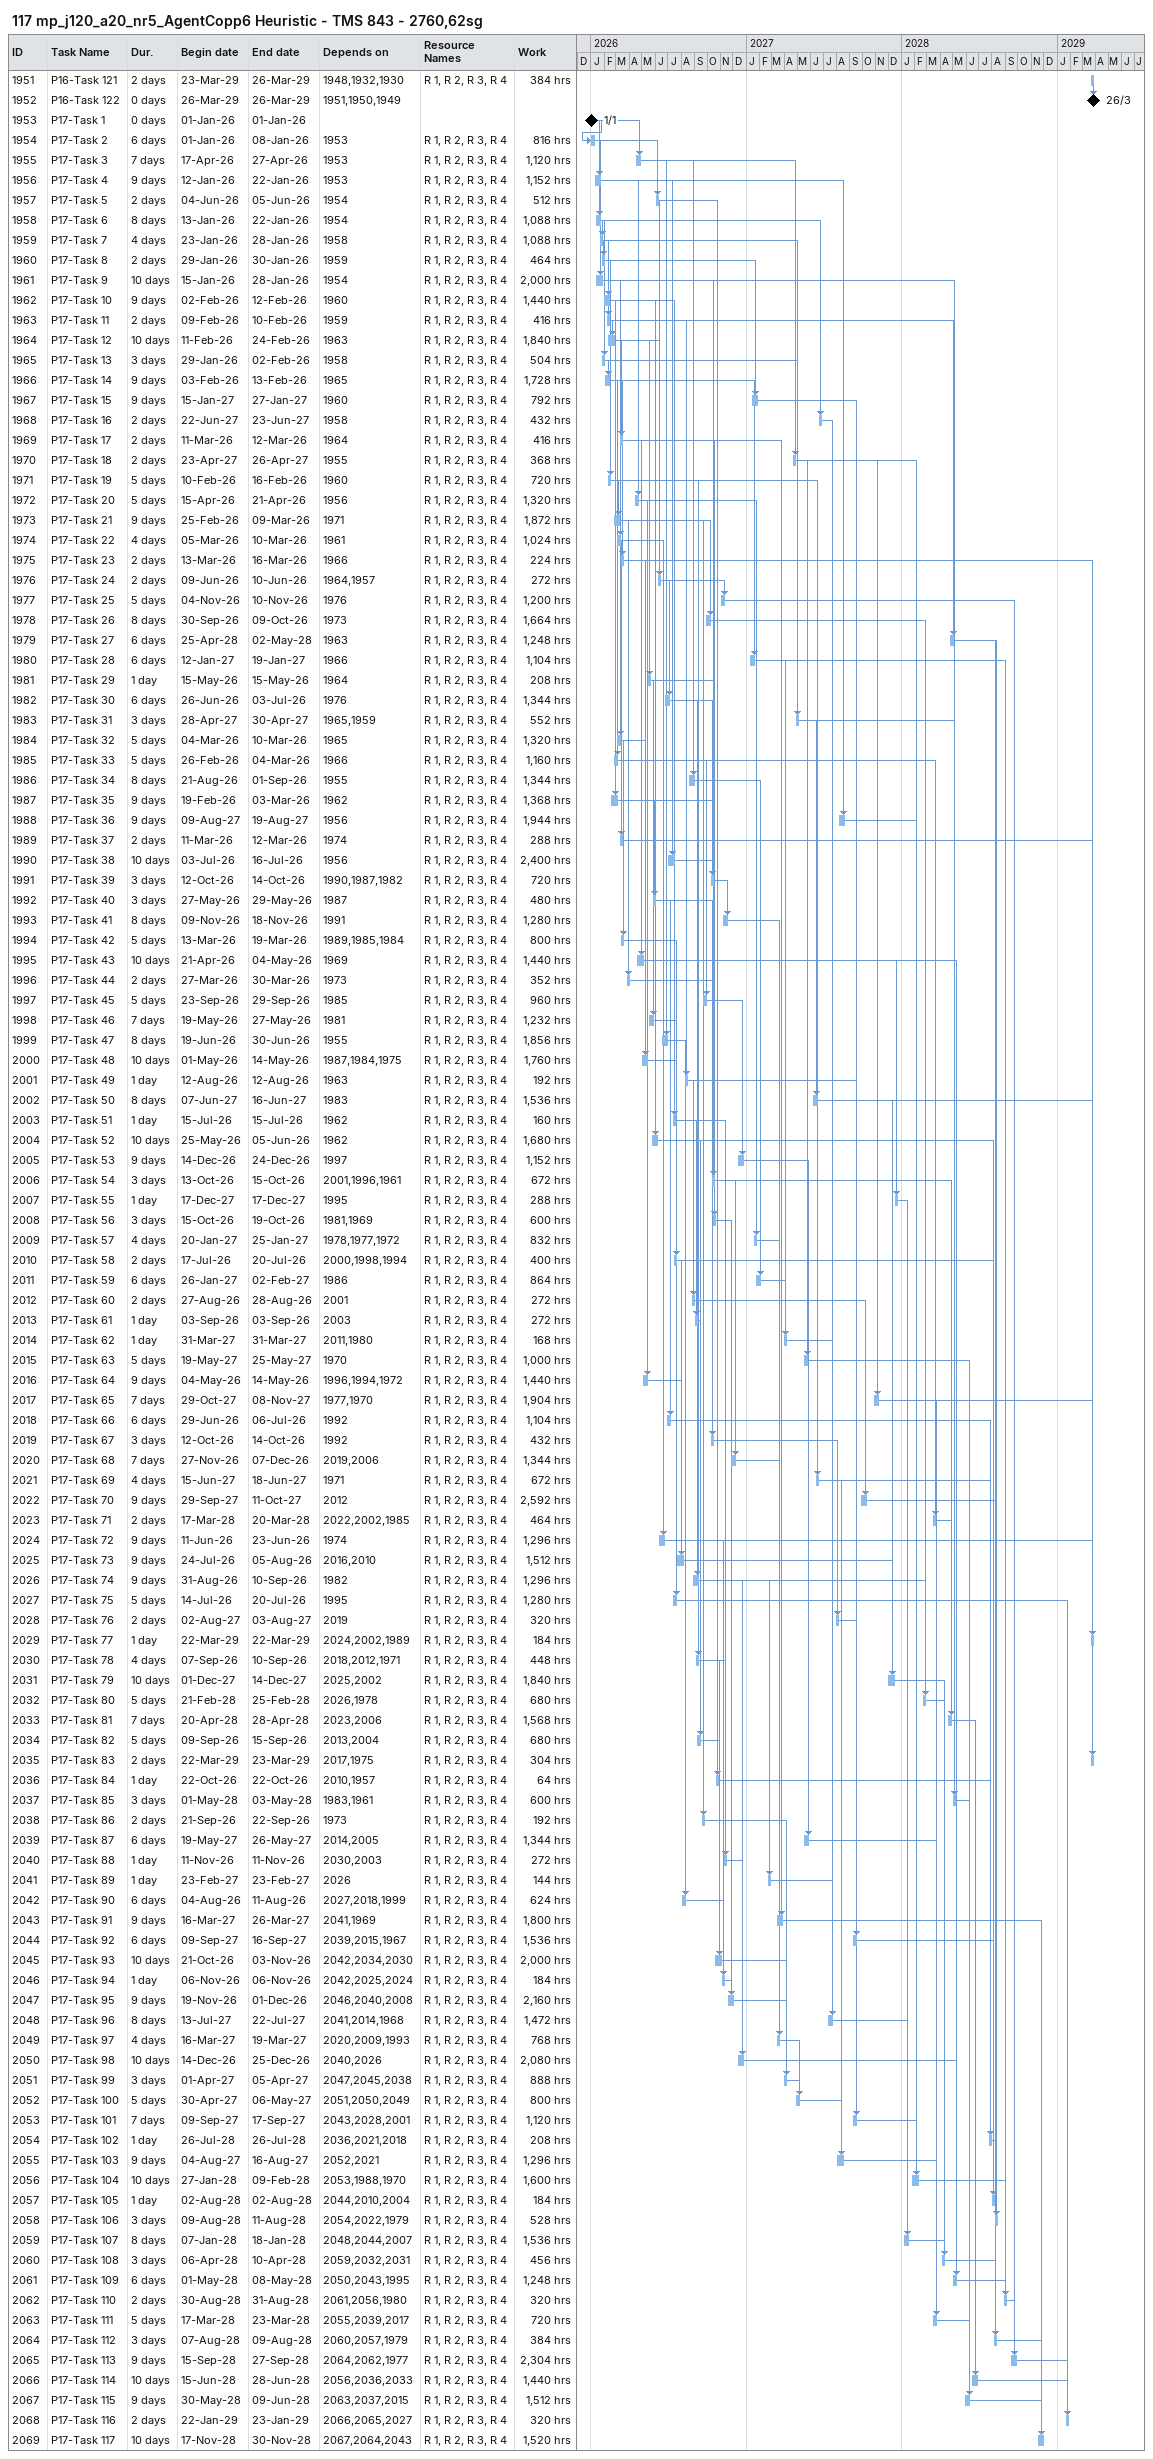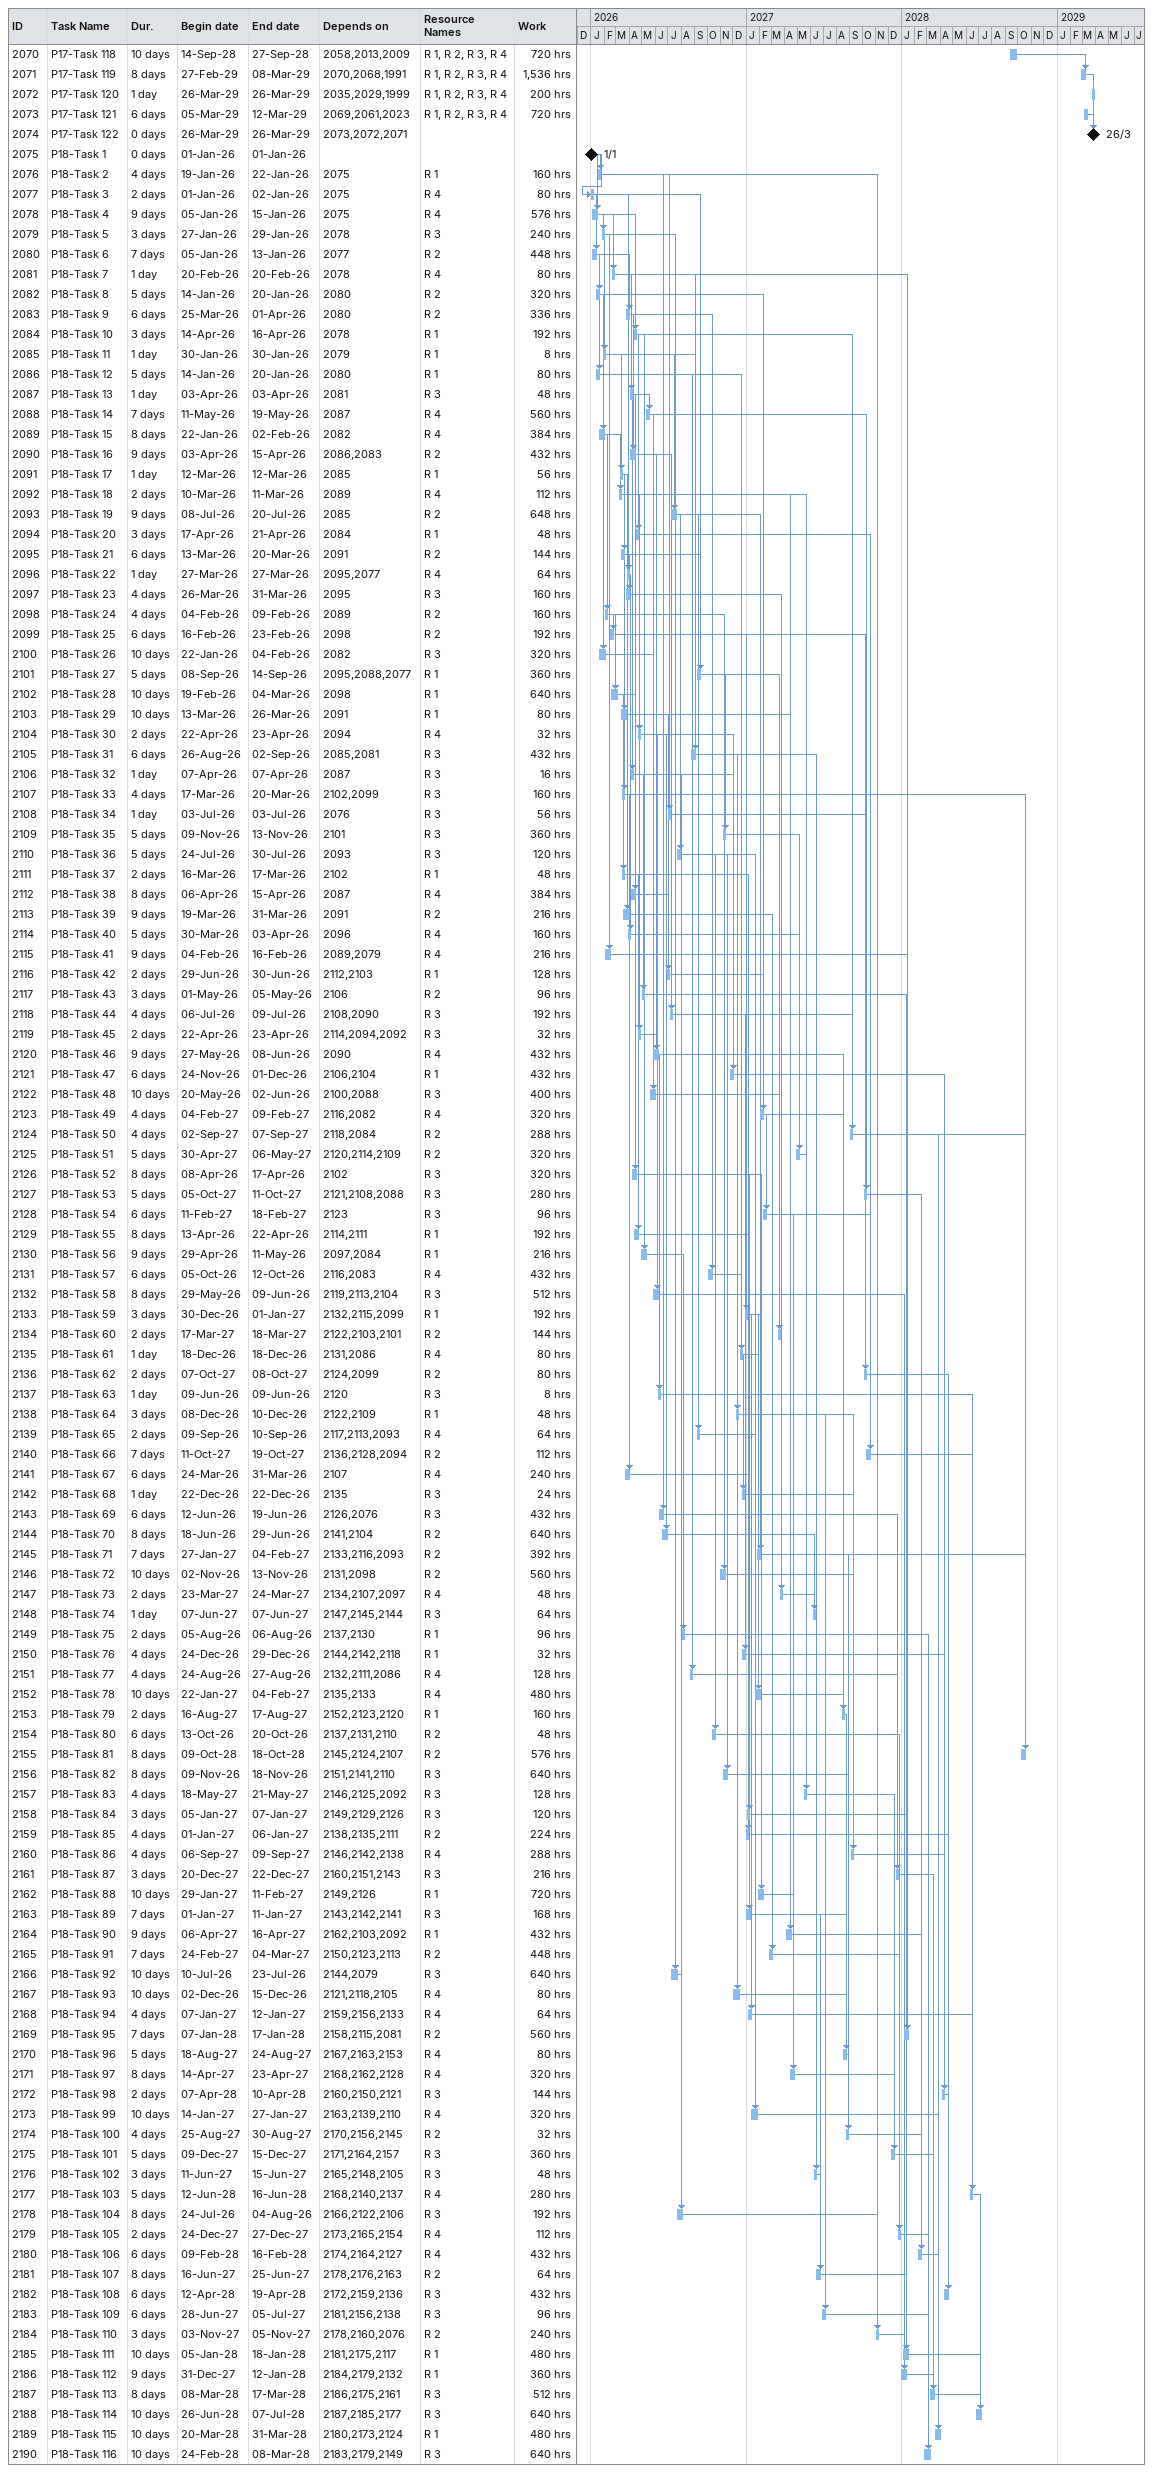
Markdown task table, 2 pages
117 mp_j120_a20_nr5_AgentCopp6 Heuristic - TMS 843 - 2760,62sg

| ID | Task | Duration | Start | Finish | Predecessors | Resources | Work (h) |
|---|---|---|---|---|---|---|---|
| 1951 | P16-Task 121 | 2d | 2029-03-23 | 2029-03-26 | 1948, 1932, 1930 | R 1, R 2, R 3, R 4 | 384 |
| 1952 | P16-Task 122 | 0d | 2029-03-26 | 2029-03-26 | 1951, 1950, 1949 |  |  |
| 1953 | P17-Task 1 | 0d | 2026-01-01 | 2026-01-01 |  |  |  |
| 1954 | P17-Task 2 | 6d | 2026-01-01 | 2026-01-08 | 1953 | R 1, R 2, R 3, R 4 | 816 |
| 1955 | P17-Task 3 | 7d | 2026-04-17 | 2026-04-27 | 1953 | R 1, R 2, R 3, R 4 | 1120 |
| 1956 | P17-Task 4 | 9d | 2026-01-12 | 2026-01-22 | 1953 | R 1, R 2, R 3, R 4 | 1152 |
| 1957 | P17-Task 5 | 2d | 2026-06-04 | 2026-06-05 | 1954 | R 1, R 2, R 3, R 4 | 512 |
| 1958 | P17-Task 6 | 8d | 2026-01-13 | 2026-01-22 | 1954 | R 1, R 2, R 3, R 4 | 1088 |
| 1959 | P17-Task 7 | 4d | 2026-01-23 | 2026-01-28 | 1958 | R 1, R 2, R 3, R 4 | 1088 |
| 1960 | P17-Task 8 | 2d | 2026-01-29 | 2026-01-30 | 1959 | R 1, R 2, R 3, R 4 | 464 |
| 1961 | P17-Task 9 | 10d | 2026-01-15 | 2026-01-28 | 1954 | R 1, R 2, R 3, R 4 | 2000 |
| 1962 | P17-Task 10 | 9d | 2026-02-02 | 2026-02-12 | 1960 | R 1, R 2, R 3, R 4 | 1440 |
| 1963 | P17-Task 11 | 2d | 2026-02-09 | 2026-02-10 | 1959 | R 1, R 2, R 3, R 4 | 416 |
| 1964 | P17-Task 12 | 10d | 2026-02-11 | 2026-02-24 | 1963 | R 1, R 2, R 3, R 4 | 1840 |
| 1965 | P17-Task 13 | 3d | 2026-01-29 | 2026-02-02 | 1958 | R 1, R 2, R 3, R 4 | 504 |
| 1966 | P17-Task 14 | 9d | 2026-02-03 | 2026-02-13 | 1965 | R 1, R 2, R 3, R 4 | 1728 |
| 1967 | P17-Task 15 | 9d | 2027-01-15 | 2027-01-27 | 1960 | R 1, R 2, R 3, R 4 | 792 |
| 1968 | P17-Task 16 | 2d | 2027-06-22 | 2027-06-23 | 1958 | R 1, R 2, R 3, R 4 | 432 |
| 1969 | P17-Task 17 | 2d | 2026-03-11 | 2026-03-12 | 1964 | R 1, R 2, R 3, R 4 | 416 |
| 1970 | P17-Task 18 | 2d | 2027-04-23 | 2027-04-26 | 1955 | R 1, R 2, R 3, R 4 | 368 |
| 1971 | P17-Task 19 | 5d | 2026-02-10 | 2026-02-16 | 1960 | R 1, R 2, R 3, R 4 | 720 |
| 1972 | P17-Task 20 | 5d | 2026-04-15 | 2026-04-21 | 1956 | R 1, R 2, R 3, R 4 | 1320 |
| 1973 | P17-Task 21 | 9d | 2026-02-25 | 2026-03-09 | 1971 | R 1, R 2, R 3, R 4 | 1872 |
| 1974 | P17-Task 22 | 4d | 2026-03-05 | 2026-03-10 | 1961 | R 1, R 2, R 3, R 4 | 1024 |
| 1975 | P17-Task 23 | 2d | 2026-03-13 | 2026-03-16 | 1966 | R 1, R 2, R 3, R 4 | 224 |
| 1976 | P17-Task 24 | 2d | 2026-06-09 | 2026-06-10 | 1964, 1957 | R 1, R 2, R 3, R 4 | 272 |
| 1977 | P17-Task 25 | 5d | 2026-11-04 | 2026-11-10 | 1976 | R 1, R 2, R 3, R 4 | 1200 |
| 1978 | P17-Task 26 | 8d | 2026-09-30 | 2026-10-09 | 1973 | R 1, R 2, R 3, R 4 | 1664 |
| 1979 | P17-Task 27 | 6d | 2028-04-25 | 2028-05-02 | 1963 | R 1, R 2, R 3, R 4 | 1248 |
| 1980 | P17-Task 28 | 6d | 2027-01-12 | 2027-01-19 | 1966 | R 1, R 2, R 3, R 4 | 1104 |
| 1981 | P17-Task 29 | 1d | 2026-05-15 | 2026-05-15 | 1964 | R 1, R 2, R 3, R 4 | 208 |
| 1982 | P17-Task 30 | 6d | 2026-06-26 | 2026-07-03 | 1976 | R 1, R 2, R 3, R 4 | 1344 |
| 1983 | P17-Task 31 | 3d | 2027-04-28 | 2027-04-30 | 1965, 1959 | R 1, R 2, R 3, R 4 | 552 |
| 1984 | P17-Task 32 | 5d | 2026-03-04 | 2026-03-10 | 1965 | R 1, R 2, R 3, R 4 | 1320 |
| 1985 | P17-Task 33 | 5d | 2026-02-26 | 2026-03-04 | 1966 | R 1, R 2, R 3, R 4 | 1160 |
| 1986 | P17-Task 34 | 8d | 2026-08-21 | 2026-09-01 | 1955 | R 1, R 2, R 3, R 4 | 1344 |
| 1987 | P17-Task 35 | 9d | 2026-02-19 | 2026-03-03 | 1962 | R 1, R 2, R 3, R 4 | 1368 |
| 1988 | P17-Task 36 | 9d | 2027-08-09 | 2027-08-19 | 1956 | R 1, R 2, R 3, R 4 | 1944 |
| 1989 | P17-Task 37 | 2d | 2026-03-11 | 2026-03-12 | 1974 | R 1, R 2, R 3, R 4 | 288 |
| 1990 | P17-Task 38 | 10d | 2026-07-03 | 2026-07-16 | 1956 | R 1, R 2, R 3, R 4 | 2400 |
| 1991 | P17-Task 39 | 3d | 2026-10-12 | 2026-10-14 | 1990, 1987, 1982 | R 1, R 2, R 3, R 4 | 720 |
| 1992 | P17-Task 40 | 3d | 2026-05-27 | 2026-05-29 | 1987 | R 1, R 2, R 3, R 4 | 480 |
| 1993 | P17-Task 41 | 8d | 2026-11-09 | 2026-11-18 | 1991 | R 1, R 2, R 3, R 4 | 1280 |
| 1994 | P17-Task 42 | 5d | 2026-03-13 | 2026-03-19 | 1989, 1985, 1984 | R 1, R 2, R 3, R 4 | 800 |
| 1995 | P17-Task 43 | 10d | 2026-04-21 | 2026-05-04 | 1969 | R 1, R 2, R 3, R 4 | 1440 |
| 1996 | P17-Task 44 | 2d | 2026-03-27 | 2026-03-30 | 1973 | R 1, R 2, R 3, R 4 | 352 |
| 1997 | P17-Task 45 | 5d | 2026-09-23 | 2026-09-29 | 1985 | R 1, R 2, R 3, R 4 | 960 |
| 1998 | P17-Task 46 | 7d | 2026-05-19 | 2026-05-27 | 1981 | R 1, R 2, R 3, R 4 | 1232 |
| 1999 | P17-Task 47 | 8d | 2026-06-19 | 2026-06-30 | 1955 | R 1, R 2, R 3, R 4 | 1856 |
| 2000 | P17-Task 48 | 10d | 2026-05-01 | 2026-05-14 | 1987, 1984, 1975 | R 1, R 2, R 3, R 4 | 1760 |
| 2001 | P17-Task 49 | 1d | 2026-08-12 | 2026-08-12 | 1963 | R 1, R 2, R 3, R 4 | 192 |
| 2002 | P17-Task 50 | 8d | 2027-06-07 | 2027-06-16 | 1983 | R 1, R 2, R 3, R 4 | 1536 |
| 2003 | P17-Task 51 | 1d | 2026-07-15 | 2026-07-15 | 1962 | R 1, R 2, R 3, R 4 | 160 |
| 2004 | P17-Task 52 | 10d | 2026-05-25 | 2026-06-05 | 1962 | R 1, R 2, R 3, R 4 | 1680 |
| 2005 | P17-Task 53 | 9d | 2026-12-14 | 2026-12-24 | 1997 | R 1, R 2, R 3, R 4 | 1152 |
| 2006 | P17-Task 54 | 3d | 2026-10-13 | 2026-10-15 | 2001, 1996, 1961 | R 1, R 2, R 3, R 4 | 672 |
| 2007 | P17-Task 55 | 1d | 2027-12-17 | 2027-12-17 | 1995 | R 1, R 2, R 3, R 4 | 288 |
| 2008 | P17-Task 56 | 3d | 2026-10-15 | 2026-10-19 | 1981, 1969 | R 1, R 2, R 3, R 4 | 600 |
| 2009 | P17-Task 57 | 4d | 2027-01-20 | 2027-01-25 | 1978, 1977, 1972 | R 1, R 2, R 3, R 4 | 832 |
| 2010 | P17-Task 58 | 2d | 2026-07-17 | 2026-07-20 | 2000, 1998, 1994 | R 1, R 2, R 3, R 4 | 400 |
| 2011 | P17-Task 59 | 6d | 2027-01-26 | 2027-02-02 | 1986 | R 1, R 2, R 3, R 4 | 864 |
| 2012 | P17-Task 60 | 2d | 2026-08-27 | 2026-08-28 | 2001 | R 1, R 2, R 3, R 4 | 272 |
| 2013 | P17-Task 61 | 1d | 2026-09-03 | 2026-09-03 | 2003 | R 1, R 2, R 3, R 4 | 272 |
| 2014 | P17-Task 62 | 1d | 2027-03-31 | 2027-03-31 | 2011, 1980 | R 1, R 2, R 3, R 4 | 168 |
| 2015 | P17-Task 63 | 5d | 2027-05-19 | 2027-05-25 | 1970 | R 1, R 2, R 3, R 4 | 1000 |
| 2016 | P17-Task 64 | 9d | 2026-05-04 | 2026-05-14 | 1996, 1994, 1972 | R 1, R 2, R 3, R 4 | 1440 |
| 2017 | P17-Task 65 | 7d | 2027-10-29 | 2027-11-08 | 1977, 1970 | R 1, R 2, R 3, R 4 | 1904 |
| 2018 | P17-Task 66 | 6d | 2026-06-29 | 2026-07-06 | 1992 | R 1, R 2, R 3, R 4 | 1104 |
| 2019 | P17-Task 67 | 3d | 2026-10-12 | 2026-10-14 | 1992 | R 1, R 2, R 3, R 4 | 432 |
| 2020 | P17-Task 68 | 7d | 2026-11-27 | 2026-12-07 | 2019, 2006 | R 1, R 2, R 3, R 4 | 1344 |
| 2021 | P17-Task 69 | 4d | 2027-06-15 | 2027-06-18 | 1971 | R 1, R 2, R 3, R 4 | 672 |
| 2022 | P17-Task 70 | 9d | 2027-09-29 | 2027-10-11 | 2012 | R 1, R 2, R 3, R 4 | 2592 |
| 2023 | P17-Task 71 | 2d | 2028-03-17 | 2028-03-20 | 2022, 2002, 1985 | R 1, R 2, R 3, R 4 | 464 |
| 2024 | P17-Task 72 | 9d | 2026-06-11 | 2026-06-23 | 1974 | R 1, R 2, R 3, R 4 | 1296 |
| 2025 | P17-Task 73 | 9d | 2026-07-24 | 2026-08-05 | 2016, 2010 | R 1, R 2, R 3, R 4 | 1512 |
| 2026 | P17-Task 74 | 9d | 2026-08-31 | 2026-09-10 | 1982 | R 1, R 2, R 3, R 4 | 1296 |
| 2027 | P17-Task 75 | 5d | 2026-07-14 | 2026-07-20 | 1995 | R 1, R 2, R 3, R 4 | 1280 |
| 2028 | P17-Task 76 | 2d | 2027-08-02 | 2027-08-03 | 2019 | R 1, R 2, R 3, R 4 | 320 |
| 2029 | P17-Task 77 | 1d | 2029-03-22 | 2029-03-22 | 2024, 2002, 1989 | R 1, R 2, R 3, R 4 | 184 |
| 2030 | P17-Task 78 | 4d | 2026-09-07 | 2026-09-10 | 2018, 2012, 1971 | R 1, R 2, R 3, R 4 | 448 |
| 2031 | P17-Task 79 | 10d | 2027-12-01 | 2027-12-14 | 2025, 2002 | R 1, R 2, R 3, R 4 | 1840 |
| 2032 | P17-Task 80 | 5d | 2028-02-21 | 2028-02-25 | 2026, 1978 | R 1, R 2, R 3, R 4 | 680 |
| 2033 | P17-Task 81 | 7d | 2028-04-20 | 2028-04-28 | 2023, 2006 | R 1, R 2, R 3, R 4 | 1568 |
| 2034 | P17-Task 82 | 5d | 2026-09-09 | 2026-09-15 | 2013, 2004 | R 1, R 2, R 3, R 4 | 680 |
| 2035 | P17-Task 83 | 2d | 2029-03-22 | 2029-03-23 | 2017, 1975 | R 1, R 2, R 3, R 4 | 304 |
| 2036 | P17-Task 84 | 1d | 2026-10-22 | 2026-10-22 | 2010, 1957 | R 1, R 2, R 3, R 4 | 64 |
| 2037 | P17-Task 85 | 3d | 2028-05-01 | 2028-05-03 | 1983, 1961 | R 1, R 2, R 3, R 4 | 600 |
| 2038 | P17-Task 86 | 2d | 2026-09-21 | 2026-09-22 | 1973 | R 1, R 2, R 3, R 4 | 192 |
| 2039 | P17-Task 87 | 6d | 2027-05-19 | 2027-05-26 | 2014, 2005 | R 1, R 2, R 3, R 4 | 1344 |
| 2040 | P17-Task 88 | 1d | 2026-11-11 | 2026-11-11 | 2030, 2003 | R 1, R 2, R 3, R 4 | 272 |
| 2041 | P17-Task 89 | 1d | 2027-02-23 | 2027-02-23 | 2026 | R 1, R 2, R 3, R 4 | 144 |
| 2042 | P17-Task 90 | 6d | 2026-08-04 | 2026-08-11 | 2027, 2018, 1999 | R 1, R 2, R 3, R 4 | 624 |
| 2043 | P17-Task 91 | 9d | 2027-03-16 | 2027-03-26 | 2041, 1969 | R 1, R 2, R 3, R 4 | 1800 |
| 2044 | P17-Task 92 | 6d | 2027-09-09 | 2027-09-16 | 2039, 2015, 1967 | R 1, R 2, R 3, R 4 | 1536 |
| 2045 | P17-Task 93 | 10d | 2026-10-21 | 2026-11-03 | 2042, 2034, 2030 | R 1, R 2, R 3, R 4 | 2000 |
| 2046 | P17-Task 94 | 1d | 2026-11-06 | 2026-11-06 | 2042, 2025, 2024 | R 1, R 2, R 3, R 4 | 184 |
| 2047 | P17-Task 95 | 9d | 2026-11-19 | 2026-12-01 | 2046, 2040, 2008 | R 1, R 2, R 3, R 4 | 2160 |
| 2048 | P17-Task 96 | 8d | 2027-07-13 | 2027-07-22 | 2041, 2014, 1968 | R 1, R 2, R 3, R 4 | 1472 |
| 2049 | P17-Task 97 | 4d | 2027-03-16 | 2027-03-19 | 2020, 2009, 1993 | R 1, R 2, R 3, R 4 | 768 |
| 2050 | P17-Task 98 | 10d | 2026-12-14 | 2026-12-25 | 2040, 2026 | R 1, R 2, R 3, R 4 | 2080 |
| 2051 | P17-Task 99 | 3d | 2027-04-01 | 2027-04-05 | 2047, 2045, 2038 | R 1, R 2, R 3, R 4 | 888 |
| 2052 | P17-Task 100 | 5d | 2027-04-30 | 2027-05-06 | 2051, 2050, 2049 | R 1, R 2, R 3, R 4 | 800 |
| 2053 | P17-Task 101 | 7d | 2027-09-09 | 2027-09-17 | 2043, 2028, 2001 | R 1, R 2, R 3, R 4 | 1120 |
| 2054 | P17-Task 102 | 1d | 2028-07-26 | 2028-07-26 | 2036, 2021, 2018 | R 1, R 2, R 3, R 4 | 208 |
| 2055 | P17-Task 103 | 9d | 2027-08-04 | 2027-08-16 | 2052, 2021 | R 1, R 2, R 3, R 4 | 1296 |
| 2056 | P17-Task 104 | 10d | 2028-01-27 | 2028-02-09 | 2053, 1988, 1970 | R 1, R 2, R 3, R 4 | 1600 |
| 2057 | P17-Task 105 | 1d | 2028-08-02 | 2028-08-02 | 2044, 2010, 2004 | R 1, R 2, R 3, R 4 | 184 |
| 2058 | P17-Task 106 | 3d | 2028-08-09 | 2028-08-11 | 2054, 2022, 1979 | R 1, R 2, R 3, R 4 | 528 |
| 2059 | P17-Task 107 | 8d | 2028-01-07 | 2028-01-18 | 2048, 2044, 2007 | R 1, R 2, R 3, R 4 | 1536 |
| 2060 | P17-Task 108 | 3d | 2028-04-06 | 2028-04-10 | 2059, 2032, 2031 | R 1, R 2, R 3, R 4 | 456 |
| 2061 | P17-Task 109 | 6d | 2028-05-01 | 2028-05-08 | 2050, 2043, 1995 | R 1, R 2, R 3, R 4 | 1248 |
| 2062 | P17-Task 110 | 2d | 2028-08-30 | 2028-08-31 | 2061, 2056, 1980 | R 1, R 2, R 3, R 4 | 320 |
| 2063 | P17-Task 111 | 5d | 2028-03-17 | 2028-03-23 | 2055, 2039, 2017 | R 1, R 2, R 3, R 4 | 720 |
| 2064 | P17-Task 112 | 3d | 2028-08-07 | 2028-08-09 | 2060, 2057, 1979 | R 1, R 2, R 3, R 4 | 384 |
| 2065 | P17-Task 113 | 9d | 2028-09-15 | 2028-09-27 | 2064, 2062, 1977 | R 1, R 2, R 3, R 4 | 2304 |
| 2066 | P17-Task 114 | 10d | 2028-06-15 | 2028-06-28 | 2056, 2036, 2033 | R 1, R 2, R 3, R 4 | 1440 |
| 2067 | P17-Task 115 | 9d | 2028-05-30 | 2028-06-09 | 2063, 2037, 2015 | R 1, R 2, R 3, R 4 | 1512 |
| 2068 | P17-Task 116 | 2d | 2029-01-22 | 2029-01-23 | 2066, 2065, 2027 | R 1, R 2, R 3, R 4 | 320 |
| 2069 | P17-Task 117 | 10d | 2028-11-17 | 2028-11-30 | 2067, 2064, 2043 | R 1, R 2, R 3, R 4 | 1520 |
| 2070 | P17-Task 118 | 10d | 2028-09-14 | 2028-09-27 | 2058, 2013, 2009 | R 1, R 2, R 3, R 4 | 720 |
| 2071 | P17-Task 119 | 8d | 2029-02-27 | 2029-03-08 | 2070, 2068, 1991 | R 1, R 2, R 3, R 4 | 1536 |
| 2072 | P17-Task 120 | 1d | 2029-03-26 | 2029-03-26 | 2035, 2029, 1999 | R 1, R 2, R 3, R 4 | 200 |
| 2073 | P17-Task 121 | 6d | 2029-03-05 | 2029-03-12 | 2069, 2061, 2023 | R 1, R 2, R 3, R 4 | 720 |
| 2074 | P17-Task 122 | 0d | 2029-03-26 | 2029-03-26 | 2073, 2072, 2071 |  |  |
| 2075 | P18-Task 1 | 0d | 2026-01-01 | 2026-01-01 |  |  |  |
| 2076 | P18-Task 2 | 4d | 2026-01-19 | 2026-01-22 | 2075 | R 1 | 160 |
| 2077 | P18-Task 3 | 2d | 2026-01-01 | 2026-01-02 | 2075 | R 4 | 80 |
| 2078 | P18-Task 4 | 9d | 2026-01-05 | 2026-01-15 | 2075 | R 4 | 576 |
| 2079 | P18-Task 5 | 3d | 2026-01-27 | 2026-01-29 | 2078 | R 3 | 240 |
| 2080 | P18-Task 6 | 7d | 2026-01-05 | 2026-01-13 | 2077 | R 2 | 448 |
| 2081 | P18-Task 7 | 1d | 2026-02-20 | 2026-02-20 | 2078 | R 4 | 80 |
| 2082 | P18-Task 8 | 5d | 2026-01-14 | 2026-01-20 | 2080 | R 2 | 320 |
| 2083 | P18-Task 9 | 6d | 2026-03-25 | 2026-04-01 | 2080 | R 2 | 336 |
| 2084 | P18-Task 10 | 3d | 2026-04-14 | 2026-04-16 | 2078 | R 1 | 192 |
| 2085 | P18-Task 11 | 1d | 2026-01-30 | 2026-01-30 | 2079 | R 1 | 8 |
| 2086 | P18-Task 12 | 5d | 2026-01-14 | 2026-01-20 | 2080 | R 1 | 80 |
| 2087 | P18-Task 13 | 1d | 2026-04-03 | 2026-04-03 | 2081 | R 3 | 48 |
| 2088 | P18-Task 14 | 7d | 2026-05-11 | 2026-05-19 | 2087 | R 4 | 560 |
| 2089 | P18-Task 15 | 8d | 2026-01-22 | 2026-02-02 | 2082 | R 4 | 384 |
| 2090 | P18-Task 16 | 9d | 2026-04-03 | 2026-04-15 | 2086, 2083 | R 2 | 432 |
| 2091 | P18-Task 17 | 1d | 2026-03-12 | 2026-03-12 | 2085 | R 1 | 56 |
| 2092 | P18-Task 18 | 2d | 2026-03-10 | 2026-03-11 | 2089 | R 4 | 112 |
| 2093 | P18-Task 19 | 9d | 2026-07-08 | 2026-07-20 | 2085 | R 2 | 648 |
| 2094 | P18-Task 20 | 3d | 2026-04-17 | 2026-04-21 | 2084 | R 1 | 48 |
| 2095 | P18-Task 21 | 6d | 2026-03-13 | 2026-03-20 | 2091 | R 2 | 144 |
| 2096 | P18-Task 22 | 1d | 2026-03-27 | 2026-03-27 | 2095, 2077 | R 4 | 64 |
| 2097 | P18-Task 23 | 4d | 2026-03-26 | 2026-03-31 | 2095 | R 3 | 160 |
| 2098 | P18-Task 24 | 4d | 2026-02-04 | 2026-02-09 | 2089 | R 2 | 160 |
| 2099 | P18-Task 25 | 6d | 2026-02-16 | 2026-02-23 | 2098 | R 2 | 192 |
| 2100 | P18-Task 26 | 10d | 2026-01-22 | 2026-02-04 | 2082 | R 3 | 320 |
| 2101 | P18-Task 27 | 5d | 2026-09-08 | 2026-09-14 | 2095, 2088, 2077 | R 1 | 360 |
| 2102 | P18-Task 28 | 10d | 2026-02-19 | 2026-03-04 | 2098 | R 1 | 640 |
| 2103 | P18-Task 29 | 10d | 2026-03-13 | 2026-03-26 | 2091 | R 1 | 80 |
| 2104 | P18-Task 30 | 2d | 2026-04-22 | 2026-04-23 | 2094 | R 4 | 32 |
| 2105 | P18-Task 31 | 6d | 2026-08-26 | 2026-09-02 | 2085, 2081 | R 3 | 432 |
| 2106 | P18-Task 32 | 1d | 2026-04-07 | 2026-04-07 | 2087 | R 3 | 16 |
| 2107 | P18-Task 33 | 4d | 2026-03-17 | 2026-03-20 | 2102, 2099 | R 3 | 160 |
| 2108 | P18-Task 34 | 1d | 2026-07-03 | 2026-07-03 | 2076 | R 3 | 56 |
| 2109 | P18-Task 35 | 5d | 2026-11-09 | 2026-11-13 | 2101 | R 3 | 360 |
| 2110 | P18-Task 36 | 5d | 2026-07-24 | 2026-07-30 | 2093 | R 3 | 120 |
| 2111 | P18-Task 37 | 2d | 2026-03-16 | 2026-03-17 | 2102 | R 1 | 48 |
| 2112 | P18-Task 38 | 8d | 2026-04-06 | 2026-04-15 | 2087 | R 4 | 384 |
| 2113 | P18-Task 39 | 9d | 2026-03-19 | 2026-03-31 | 2091 | R 2 | 216 |
| 2114 | P18-Task 40 | 5d | 2026-03-30 | 2026-04-03 | 2096 | R 4 | 160 |
| 2115 | P18-Task 41 | 9d | 2026-02-04 | 2026-02-16 | 2089, 2079 | R 4 | 216 |
| 2116 | P18-Task 42 | 2d | 2026-06-29 | 2026-06-30 | 2112, 2103 | R 1 | 128 |
| 2117 | P18-Task 43 | 3d | 2026-05-01 | 2026-05-05 | 2106 | R 2 | 96 |
| 2118 | P18-Task 44 | 4d | 2026-07-06 | 2026-07-09 | 2108, 2090 | R 3 | 192 |
| 2119 | P18-Task 45 | 2d | 2026-04-22 | 2026-04-23 | 2114, 2094, 2092 | R 3 | 32 |
| 2120 | P18-Task 46 | 9d | 2026-05-27 | 2026-06-08 | 2090 | R 4 | 432 |
| 2121 | P18-Task 47 | 6d | 2026-11-24 | 2026-12-01 | 2106, 2104 | R 1 | 432 |
| 2122 | P18-Task 48 | 10d | 2026-05-20 | 2026-06-02 | 2100, 2088 | R 3 | 400 |
| 2123 | P18-Task 49 | 4d | 2027-02-04 | 2027-02-09 | 2116, 2082 | R 4 | 320 |
| 2124 | P18-Task 50 | 4d | 2027-09-02 | 2027-09-07 | 2118, 2084 | R 2 | 288 |
| 2125 | P18-Task 51 | 5d | 2027-04-30 | 2027-05-06 | 2120, 2114, 2109 | R 2 | 320 |
| 2126 | P18-Task 52 | 8d | 2026-04-08 | 2026-04-17 | 2102 | R 3 | 320 |
| 2127 | P18-Task 53 | 5d | 2027-10-05 | 2027-10-11 | 2121, 2108, 2088 | R 3 | 280 |
| 2128 | P18-Task 54 | 6d | 2027-02-11 | 2027-02-18 | 2123 | R 3 | 96 |
| 2129 | P18-Task 55 | 8d | 2026-04-13 | 2026-04-22 | 2114, 2111 | R 1 | 192 |
| 2130 | P18-Task 56 | 9d | 2026-04-29 | 2026-05-11 | 2097, 2084 | R 1 | 216 |
| 2131 | P18-Task 57 | 6d | 2026-10-05 | 2026-10-12 | 2116, 2083 | R 4 | 432 |
| 2132 | P18-Task 58 | 8d | 2026-05-29 | 2026-06-09 | 2119, 2113, 2104 | R 3 | 512 |
| 2133 | P18-Task 59 | 3d | 2026-12-30 | 2027-01-01 | 2132, 2115, 2099 | R 1 | 192 |
| 2134 | P18-Task 60 | 2d | 2027-03-17 | 2027-03-18 | 2122, 2103, 2101 | R 2 | 144 |
| 2135 | P18-Task 61 | 1d | 2026-12-18 | 2026-12-18 | 2131, 2086 | R 4 | 80 |
| 2136 | P18-Task 62 | 2d | 2027-10-07 | 2027-10-08 | 2124, 2099 | R 2 | 80 |
| 2137 | P18-Task 63 | 1d | 2026-06-09 | 2026-06-09 | 2120 | R 3 | 8 |
| 2138 | P18-Task 64 | 3d | 2026-12-08 | 2026-12-10 | 2122, 2109 | R 1 | 48 |
| 2139 | P18-Task 65 | 2d | 2026-09-09 | 2026-09-10 | 2117, 2113, 2093 | R 4 | 64 |
| 2140 | P18-Task 66 | 7d | 2027-10-11 | 2027-10-19 | 2136, 2128, 2094 | R 2 | 112 |
| 2141 | P18-Task 67 | 6d | 2026-03-24 | 2026-03-31 | 2107 | R 4 | 240 |
| 2142 | P18-Task 68 | 1d | 2026-12-22 | 2026-12-22 | 2135 | R 3 | 24 |
| 2143 | P18-Task 69 | 6d | 2026-06-12 | 2026-06-19 | 2126, 2076 | R 3 | 432 |
| 2144 | P18-Task 70 | 8d | 2026-06-18 | 2026-06-29 | 2141, 2104 | R 2 | 640 |
| 2145 | P18-Task 71 | 7d | 2027-01-27 | 2027-02-04 | 2133, 2116, 2093 | R 2 | 392 |
| 2146 | P18-Task 72 | 10d | 2026-11-02 | 2026-11-13 | 2131, 2098 | R 2 | 560 |
| 2147 | P18-Task 73 | 2d | 2027-03-23 | 2027-03-24 | 2134, 2107, 2097 | R 4 | 48 |
| 2148 | P18-Task 74 | 1d | 2027-06-07 | 2027-06-07 | 2147, 2145, 2144 | R 3 | 64 |
| 2149 | P18-Task 75 | 2d | 2026-08-05 | 2026-08-06 | 2137, 2130 | R 1 | 96 |
| 2150 | P18-Task 76 | 4d | 2026-12-24 | 2026-12-29 | 2144, 2142, 2118 | R 1 | 32 |
| 2151 | P18-Task 77 | 4d | 2026-08-24 | 2026-08-27 | 2132, 2111, 2086 | R 4 | 128 |
| 2152 | P18-Task 78 | 10d | 2027-01-22 | 2027-02-04 | 2135, 2133 | R 4 | 480 |
| 2153 | P18-Task 79 | 2d | 2027-08-16 | 2027-08-17 | 2152, 2123, 2120 | R 1 | 160 |
| 2154 | P18-Task 80 | 6d | 2026-10-13 | 2026-10-20 | 2137, 2131, 2110 | R 2 | 48 |
| 2155 | P18-Task 81 | 8d | 2028-10-09 | 2028-10-18 | 2145, 2124, 2107 | R 2 | 576 |
| 2156 | P18-Task 82 | 8d | 2026-11-09 | 2026-11-18 | 2151, 2141, 2110 | R 3 | 640 |
| 2157 | P18-Task 83 | 4d | 2027-05-18 | 2027-05-21 | 2146, 2125, 2092 | R 3 | 128 |
| 2158 | P18-Task 84 | 3d | 2027-01-05 | 2027-01-07 | 2149, 2129, 2126 | R 3 | 120 |
| 2159 | P18-Task 85 | 4d | 2027-01-01 | 2027-01-06 | 2138, 2135, 2111 | R 2 | 224 |
| 2160 | P18-Task 86 | 4d | 2027-09-06 | 2027-09-09 | 2146, 2142, 2138 | R 4 | 288 |
| 2161 | P18-Task 87 | 3d | 2027-12-20 | 2027-12-22 | 2160, 2151, 2143 | R 3 | 216 |
| 2162 | P18-Task 88 | 10d | 2027-01-29 | 2027-02-11 | 2149, 2126 | R 1 | 720 |
| 2163 | P18-Task 89 | 7d | 2027-01-01 | 2027-01-11 | 2143, 2142, 2141 | R 3 | 168 |
| 2164 | P18-Task 90 | 9d | 2027-04-06 | 2027-04-16 | 2162, 2103, 2092 | R 1 | 432 |
| 2165 | P18-Task 91 | 7d | 2027-02-24 | 2027-03-04 | 2150, 2123, 2113 | R 2 | 448 |
| 2166 | P18-Task 92 | 10d | 2026-07-10 | 2026-07-23 | 2144, 2079 | R 3 | 640 |
| 2167 | P18-Task 93 | 10d | 2026-12-02 | 2026-12-15 | 2121, 2118, 2105 | R 4 | 80 |
| 2168 | P18-Task 94 | 4d | 2027-01-07 | 2027-01-12 | 2159, 2156, 2133 | R 4 | 64 |
| 2169 | P18-Task 95 | 7d | 2028-01-07 | 2028-01-17 | 2158, 2115, 2081 | R 2 | 560 |
| 2170 | P18-Task 96 | 5d | 2027-08-18 | 2027-08-24 | 2167, 2163, 2153 | R 4 | 80 |
| 2171 | P18-Task 97 | 8d | 2027-04-14 | 2027-04-23 | 2168, 2162, 2128 | R 4 | 320 |
| 2172 | P18-Task 98 | 2d | 2028-04-07 | 2028-04-10 | 2160, 2150, 2121 | R 3 | 144 |
| 2173 | P18-Task 99 | 10d | 2027-01-14 | 2027-01-27 | 2163, 2139, 2110 | R 4 | 320 |
| 2174 | P18-Task 100 | 4d | 2027-08-25 | 2027-08-30 | 2170, 2156, 2145 | R 2 | 32 |
| 2175 | P18-Task 101 | 5d | 2027-12-09 | 2027-12-15 | 2171, 2164, 2157 | R 3 | 360 |
| 2176 | P18-Task 102 | 3d | 2027-06-11 | 2027-06-15 | 2165, 2148, 2105 | R 3 | 48 |
| 2177 | P18-Task 103 | 5d | 2028-06-12 | 2028-06-16 | 2168, 2140, 2137 | R 4 | 280 |
| 2178 | P18-Task 104 | 8d | 2026-07-24 | 2026-08-04 | 2166, 2122, 2106 | R 3 | 192 |
| 2179 | P18-Task 105 | 2d | 2027-12-24 | 2027-12-27 | 2173, 2165, 2154 | R 4 | 112 |
| 2180 | P18-Task 106 | 6d | 2028-02-09 | 2028-02-16 | 2174, 2164, 2127 | R 4 | 432 |
| 2181 | P18-Task 107 | 8d | 2027-06-16 | 2027-06-25 | 2178, 2176, 2163 | R 2 | 64 |
| 2182 | P18-Task 108 | 6d | 2028-04-12 | 2028-04-19 | 2172, 2159, 2136 | R 3 | 432 |
| 2183 | P18-Task 109 | 6d | 2027-06-28 | 2027-07-05 | 2181, 2156, 2138 | R 3 | 96 |
| 2184 | P18-Task 110 | 3d | 2027-11-03 | 2027-11-05 | 2178, 2160, 2076 | R 2 | 240 |
| 2185 | P18-Task 111 | 10d | 2028-01-05 | 2028-01-18 | 2181, 2175, 2117 | R 1 | 480 |
| 2186 | P18-Task 112 | 9d | 2027-12-31 | 2028-01-12 | 2184, 2179, 2132 | R 1 | 360 |
| 2187 | P18-Task 113 | 8d | 2028-03-08 | 2028-03-17 | 2186, 2175, 2161 | R 3 | 512 |
| 2188 | P18-Task 114 | 10d | 2028-06-26 | 2028-07-07 | 2187, 2185, 2177 | R 3 | 640 |
| 2189 | P18-Task 115 | 10d | 2028-03-20 | 2028-03-31 | 2180, 2173, 2124 | R 1 | 480 |
| 2190 | P18-Task 116 | 10d | 2028-02-24 | 2028-03-08 | 2183, 2179, 2149 | R 3 | 640 |
